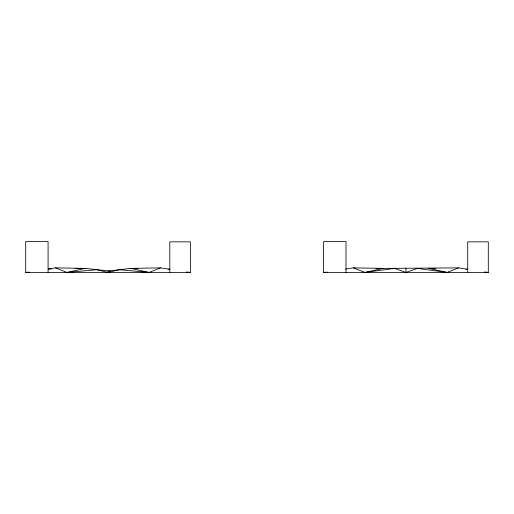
<?xml version="1.0" encoding="UTF-8"?>
<svg xmlns="http://www.w3.org/2000/svg" width="514" height="514" viewBox="0 0 514 514"><rect width="100%" height="100%" fill="white"/><g stroke="black" fill="none" stroke-linecap="round" stroke-linejoin="round"><path stroke-width="0.77" d="M141.292 272.169L149.214 272.433L160.541 267.871L169.967 269.317M467.881 269.317L458.456 267.871L447.129 272.433L417.284 268.392L405.957 272.433L394.63 268.392L364.786 272.433L363.205 272.189M65.284 272.189L66.871 272.433L96.716 269.728L108.043 272.433L119.37 269.728L149.214 272.433L150.795 272.189M458.456 267.871L383.303 268.392L364.786 272.433L353.459 267.871L345.607 269.073M27.281 272.189L25.7 272.433L25.7 241.567L48.085 241.567L48.085 272.433M110.42 271.141L85.388 268.392L55.544 267.871L48.085 269.015L51.259 268.963M168.213 269.529L169.8 269.291L168.2 269.252M325.201 272.189L323.614 272.433L323.614 241.567L345.999 241.567L345.999 272.433M448.716 272.189L447.129 272.433L428.612 268.392L435.795 268.559M466.134 269.529L467.714 269.291L466.121 269.252M160.541 267.871L130.697 268.392L108.043 271.064L108.043 272.433M29.677 272.163L25.7 272.433L190.386 272.433L190.386 241.843L169.8 241.843L169.8 272.433M82.998 268.552L85.388 268.392L66.871 272.433L55.544 267.871M327.598 272.163L323.614 272.433L488.3 272.433L488.3 241.843L467.714 241.843L467.714 272.433M380.122 268.61L383.303 268.392L353.459 267.871M78.205 268.559L85.388 268.392L75.07 268.565M376.119 268.559L383.303 268.392M149.214 272.433L130.697 268.392L137.88 268.559M428.612 268.392L431.799 268.61M488.3 272.433L484.323 272.163L488.3 272.433L486.719 272.189M130.697 268.392L133.087 268.552M190.386 272.433L186.402 272.163L190.386 272.433L188.799 272.189M405.957 268.392L405.957 272.433"/></g></svg>
